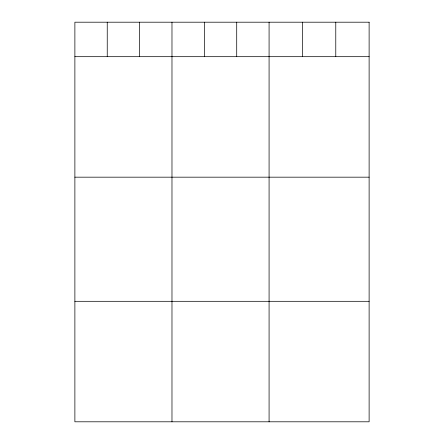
<?xml version="1.0" encoding="UTF-8"?>
<svg xmlns="http://www.w3.org/2000/svg" width="444" height="444" viewBox="0 0 444 444"><rect width="100%" height="100%" fill="white"/><g stroke="black" fill="none" stroke-linecap="round" stroke-linejoin="round"><path stroke-width="0.67" d="M74.881 56.682L369.119 56.682M74.881 177.173L369.119 177.173M74.881 301.31L369.119 301.31M335.775 22.2L335.775 56.682M302.425 22.2L302.425 56.682M269.081 22.2L269.081 421.8M236.713 22.2L236.713 56.682M204.345 22.2L204.345 56.682M171.978 22.2L171.978 421.8M139.61 22.2L139.61 56.682M107.243 22.2L107.243 56.682M369.119 22.2L74.881 22.2L74.881 421.8L369.119 421.8L369.119 22.2"/></g></svg>
